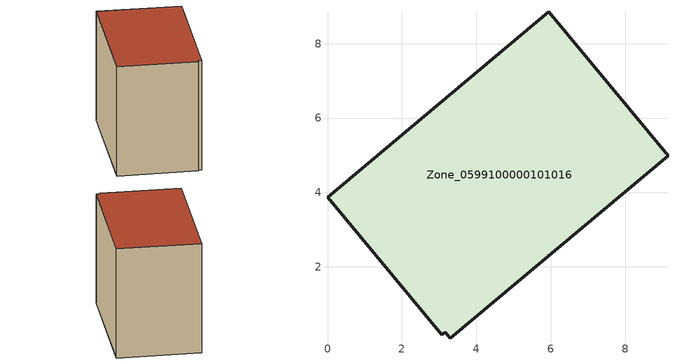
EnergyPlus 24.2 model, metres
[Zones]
Zone_0599100000101016
 floor ground (C_G): 3.16,0.25 3.07,0.17 0,3.87 5.94,8.86 9.15,4.99 3.3,0.08 z0
 wall outside (C_F): 9.15,4.99 5.94,8.86 0,3.87 3.07,0.17 3.16,0.25 3.3,0.08 9.15,4.99 z0:7
 roof outside (C_R): 3.3,0.08 9.15,4.99 5.94,8.86 0,3.87 3.07,0.17 3.16,0.25 z7
[BUILDING]
Pand.0599100000101016: North Axis=0; Terrain=City; Loads Convergence Tolerance Value=0.04; Temperature Convergence Tolerance Value=0.4; Solar Distribution=FullExterior; Maximum Number of Warmup Days=25; Minimum Number of Warmup Days=1
[Site:Location]
Rotterdam.The.Hague.AP_ZH_NLD Design_Conditions: Latitude=51.96; Longitude=4.45; Time Zone=1; Elevation=-4.5
[SITE:GROUNDTEMPERATURE:BUILDINGSURFACE]
18, 18, 18, 18, 18, 18, 18, 18, 18, 18, 18, 18
[MATERIAL] Thermal Absorptance=0.9; Solar Absorptance=0.7; Visible Absorptance=0.7
Name | Roughness | Thickness | Conductivity | Density | Specific Heat
G.TI.1946 | MediumSmooth | 0.15 | 1 | 540 | 1210
F.TI.1946 | Rough | 0.3 | 0.857143 | 1920 | 840
R.TI.1946 | MediumRough | 0.2 | 0.1 | 1500 | 1000
[CONSTRUCTION]
C_G: G.TI.1946
C_F: F.TI.1946
C_R: R.TI.1946
[ZONE]
Zone_0599100000101016: Type=1; Multiplier=1; Ceiling Height=Autocalculate; Volume=Autocalculate; Floor Area=autocalculate; Part of Total Floor Area=Yes
[ZONEINFILTRATION:DESIGNFLOWRATE]
Infil_Zone_0599100000101016: Zone or ZoneList or Space or SpaceList=Zone_0599100000101016; Schedule=AlwaysOn; Design Flow Rate Calculation Method=Flow/Area; Flow Rate per Floor Area=0.003; Constant Term Coefficient=1; Temperature Term Coefficient=0; Velocity Term Coefficient=0; Velocity Squared Term Coefficient=0
[HVACTEMPLATE:ZONE:IDEALLOADSAIRSYSTEM]
Zone_0599100000101016: Maximum Heating Supply Air Temperature=50; Minimum Cooling Supply Air Temperature=13; Maximum Heating Supply Air Humidity Ratio=0.0156; Minimum Cooling Supply Air Humidity Ratio=0.0077; Heating Limit=NoLimit; Cooling Limit=NoLimit; Dehumidification Control Type=ConstantSensibleHeatRatio; Cooling Sensible Heat Ratio=0.7; Dehumidification Setpoint=60; Humidification Control Type=None; Humidification Setpoint=30; Outdoor Air Method=None; Outdoor Air Flow Rate per Person=0.00944; Outdoor Air Flow Rate per Zone Floor Area=0; Outdoor Air Flow Rate per Zone=0; Demand Controlled Ventilation Type=None; Outdoor Air Economizer Type=NoEconomizer; Heat Recovery Type=None; Sensible Heat Recovery Effectiveness=0.7; Latent Heat Recovery Effectiveness=0.65
[ZONECONTROL:THERMOSTAT]
ThermostatControl_Zone_0599100000101016: Zone or ZoneList=Zone_0599100000101016; Control Type Schedule=DualSetpointControlType; Control 1=Thermostat_Zone_0599100000101016; Temperature Difference Between Cutout And Setpoint=0
[THERMOSTATSETPOINT:DUALSETPOINT]
Thermostat_Zone_0599100000101016: Heating Setpoint Temperature Schedule=HeatingSetpoint_Zone_0599100000101016; Cooling Setpoint Temperature Schedule=CoolingSetpoint_Zone_0599100000101016
[SCHEDULE:COMPACT]
HeatingSetpoint_Zone_0599100000101016: Through: 12/31, For: AllDays, Until: 24:00, 21
CoolingSetpoint_Zone_0599100000101016: Through: 12/31, For: AllDays, Until: 24:00, 24
DualSetpointControlType: Through: 12/31, For: AllDays, Until: 24:00, 4
AlwaysOn: Through: 12/31, For: AllDays, Until: 24:00, 1
